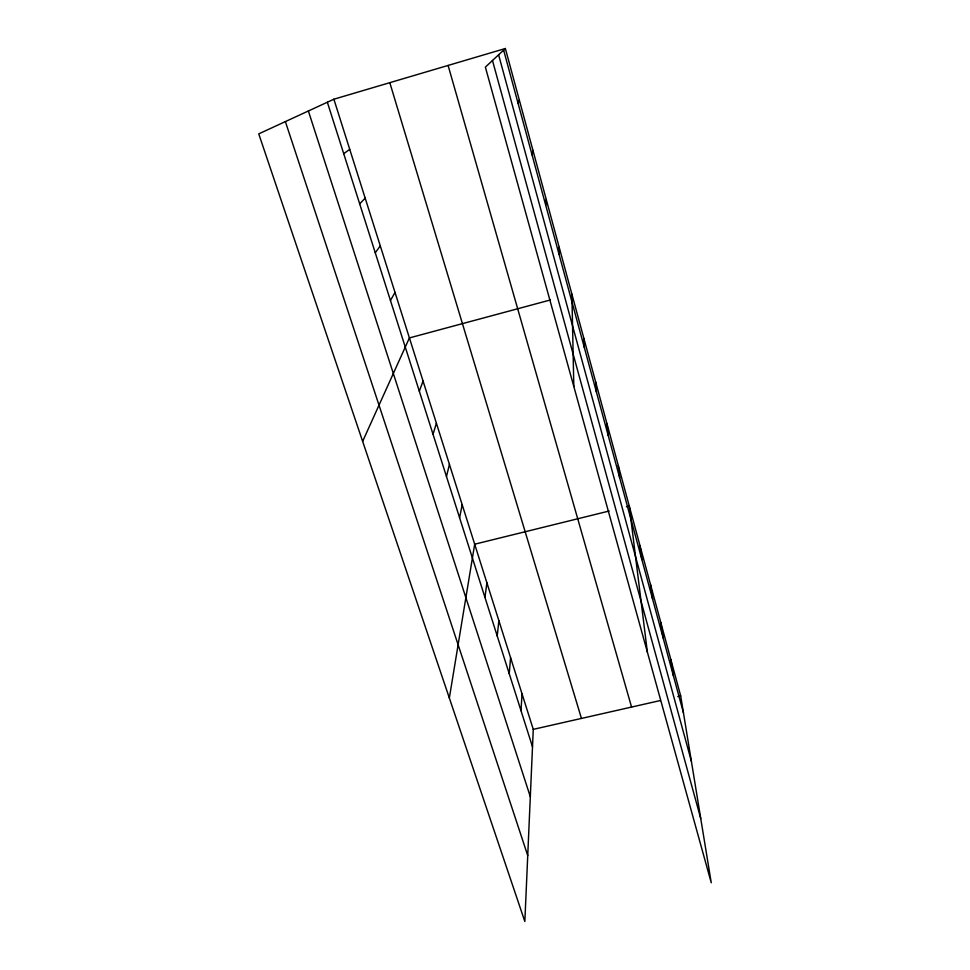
<?xml version="1.0" encoding="UTF-8"?>
<svg xmlns="http://www.w3.org/2000/svg" width="970" height="970" viewBox="0 0 970 970"><rect width="100%" height="100%" fill="white"/><g stroke="black" fill="none" stroke-linecap="round" stroke-linejoin="round"><path stroke-width="1.45" d="M559.059 254.37L559.229 247.411M333.874 99.219L533.27 729.355L524.843 921.5L258.748 133.872L333.874 99.219L505.358 48.5L680.685 695.927L711.252 882.785L485.376 67.136L505.358 48.5M520.999 710.658L522.042 693.865M509.238 673.726L510.572 657.624M545.722 205.228L546.255 199.517M497.234 635.993L498.859 620.618M484.951 597.423L486.904 582.824M449.34 698.024L474.682 544.206L609.172 511.02M459.586 517.713L462.193 504.752M532.057 154.848L532.966 150.423M446.467 476.5L449.437 464.424M433.044 434.342L436.391 423.199M419.319 391.213L423.053 381.052M518.029 103.147L519.338 100.104M362.647 441.386L409.401 337.924L550.439 299.948M390.449 300.494L395.02 292.455M375.257 252.77L380.288 245.895M359.688 203.845L365.193 198.195M343.719 153.684L349.721 149.319M626.402 506.776L629.275 506.061L647.366 652.107M533.27 729.355L660.412 700.522M677.787 696.581L680.685 695.927M285.374 121.589L527.728 855.552M308.363 110.98L530.311 796.722M327.339 102.226L532.506 746.815M389.807 82.68L581.442 718.43M448.104 65.439L631.567 707.069M492.481 60.504L700.728 818.486M498.604 54.805L691.38 761.28M503.636 50.113L683.462 712.853M670.84 659.552L673.398 675.775M660.776 622.4L663.116 637.884M650.506 584.461L652.616 599.169M640.006 545.686L641.873 559.581M618.302 465.564L619.66 477.725M607.099 424.157L608.166 435.384M595.628 381.816L596.417 392.05M583.891 338.494L584.376 347.696M571.888 294.165L573.816 386.484"/></g></svg>
